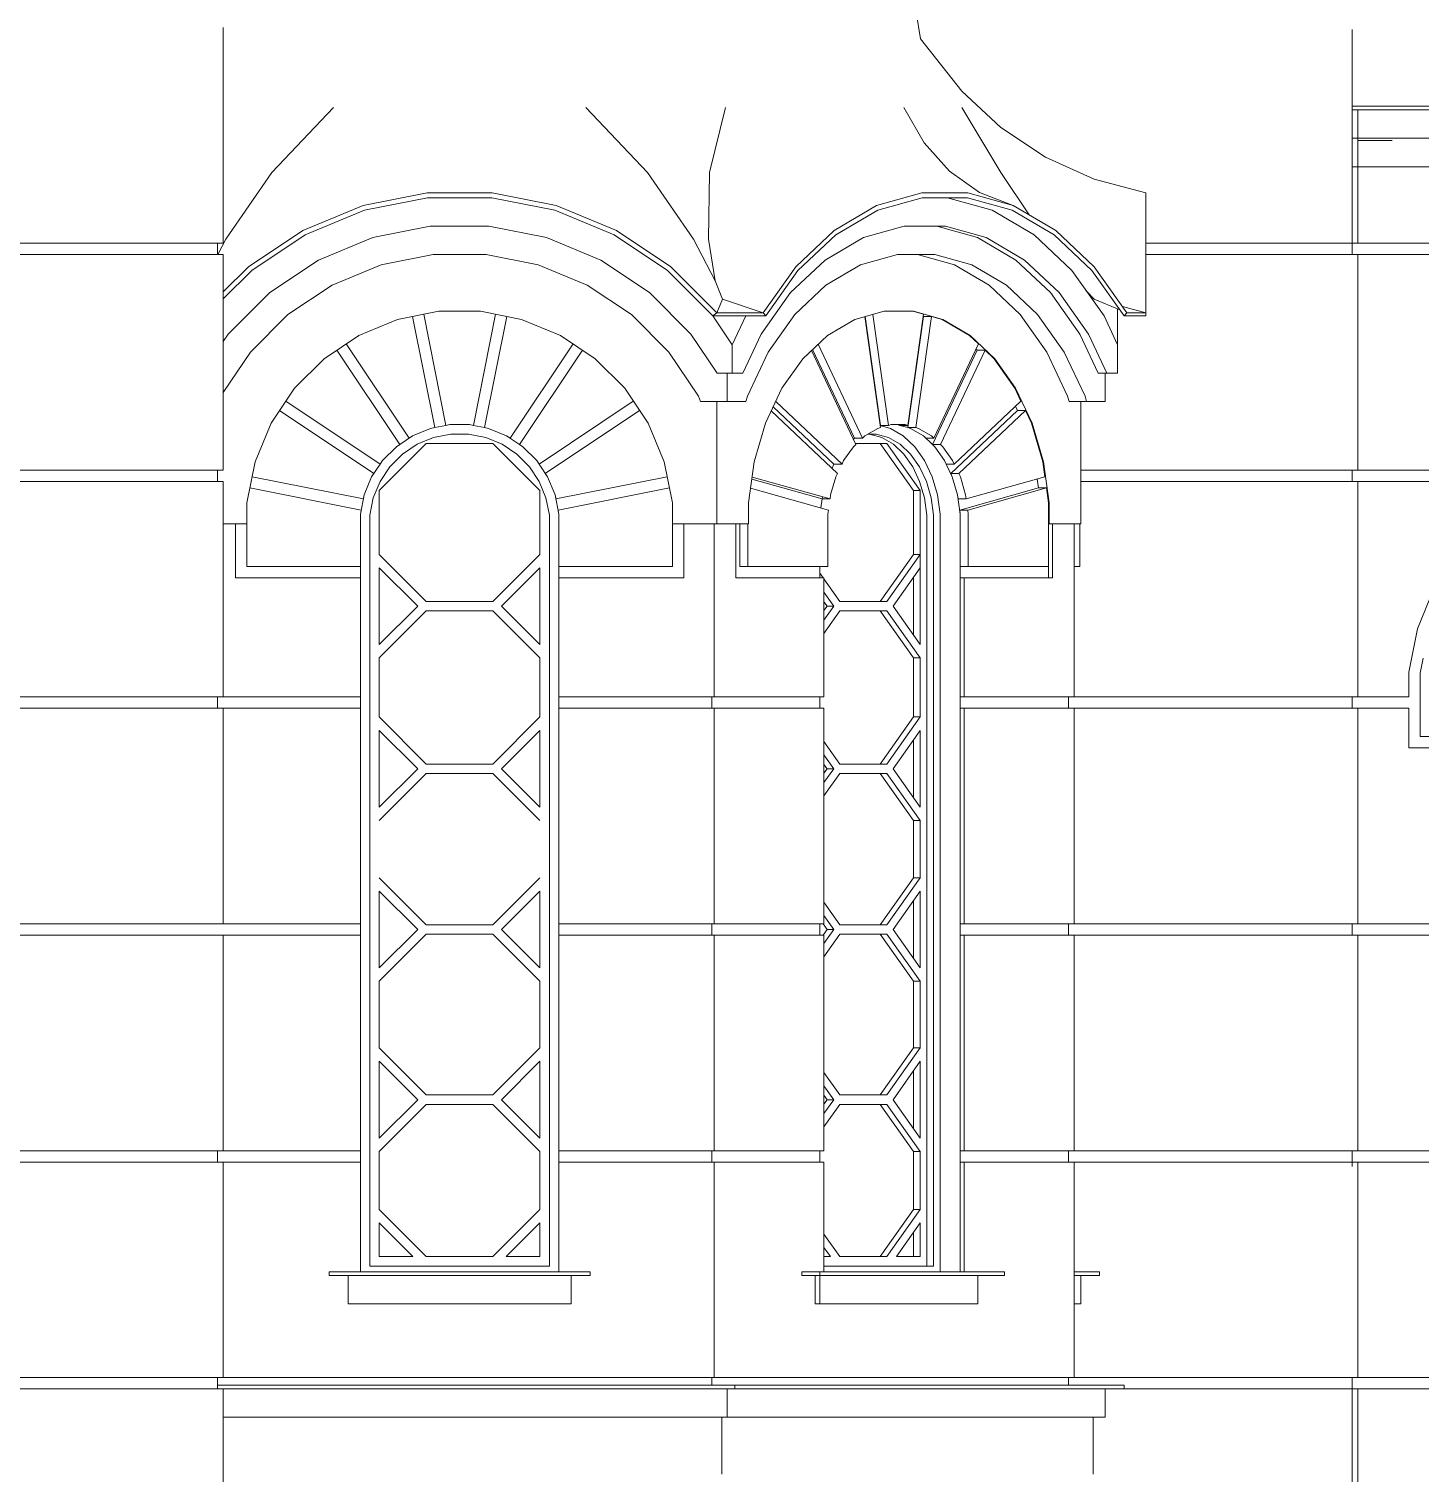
# Model space of a CAD drawing. Header units: millimetres. Extents: x -4890 to 184123, y 36 to 148549.
# Drawn here: x 94432 to 101790, y 115674 to 123312 of the extents above; entities that cross this region are included whole.
import ezdxf

# ---------------------------------------------------------------- set-up
doc = ezdxf.new("R2010")
doc.units = ezdxf.units.MM
doc.layers.add('Wall_Satelit', color=253, linetype='Continuous', lineweight=5)

msp = doc.modelspace()

# ---------------------------------------------------------------- linework, layer by layer
at = {"layer": 'Wall_Satelit'}
for p, q in [((99146.7, 123260.1), (99123.9, 123401.1)), ((95459.7, 122179), (95459.7, 123319)), ((101429.7, 122182.2), (101429.7, 123307.9)), ((99365.4, 122983.4), (99146.7, 123260.1)), ((99365.4, 122983.4), (99146.7, 123260.1)), ((99572.1, 122790.1), (99365.4, 122983.4)), ((104384.7, 122903.2), (101429.7, 122903.2)), ((95716.8, 122551.6), (96041.9, 122895.4)), ((97702.6, 122551.6), (97377.5, 122895.4)), ((98031.6, 122551.6), (98115.3, 122895.4)), ((99166.1, 122709.6), (99059.7, 122895.4)), ((99572.1, 122551.6), (99365.4, 122895.4)), ((104384.7, 122883.2), (101429.7, 122883.2)), ((101459.7, 122733.2), (101459.7, 122883.2)), ((99807.8, 122633.4), (99572.1, 122790.1)), ((95853.8, 122696.5), (95852.3, 122696.5)), ((99300.4, 122558.9), (99166.1, 122709.6)), ((104284.7, 122733.2), (101429.7, 122733.2)), ((101459.7, 122583.2), (101459.7, 122733.2)), ((101642.4, 122721.7), (101459.7, 122721.7)), ((100066, 122517.4), (99807.8, 122633.4)), ((95473.4, 122200.4), (95716.8, 122551.6)), ((97946, 122200.4), (97702.6, 122551.6)), ((98026.2, 122200.4), (98031.6, 122551.6)), ((99459, 122447.3), (99300.4, 122558.9)), ((99721.6, 122328.8), (99572.1, 122551.6)), ((100339.7, 122445.3), (100066, 122517.4)), ((104219.7, 122583.2), (101429.7, 122583.2)), ((101459.7, 122179), (101459.7, 122583.2)), ((96537.2, 122445.3), (96198.8, 122378)), ((96709.7, 122445.3), (96537.2, 122445.3)), ((96882.2, 122445.3), (96709.7, 122445.3)), ((97220.5, 122378), (96882.2, 122445.3)), ((99154.5, 122445.3), (98915.2, 122378)), ((99276.5, 122445.3), (99154.5, 122445.3)), ((99398.4, 122445.3), (99276.5, 122445.3)), ((99637.7, 122378), (99398.4, 122445.3)), ((99637.7, 122378), (99459, 122447.3)), ((100339.7, 122378), (100339.7, 122445.3)), ((96198.8, 122378), (95880.1, 122246)), ((96539.8, 122419), (96206.5, 122352.6)), ((96709.7, 122419), (96539.8, 122419)), ((96879.6, 122419), (96709.7, 122419)), ((97212.8, 122352.6), (96879.6, 122419)), ((97539.3, 122246), (97220.5, 122378)), ((98915.2, 122378), (98689.9, 122246)), ((99156.3, 122419), (98920.7, 122352.6)), ((99276.5, 122419), (99156.3, 122419)), ((99396.6, 122419), (99276.5, 122419)), ((99526.2, 122352.6), (99290.5, 122419)), ((99632.3, 122352.6), (99396.6, 122419)), ((99863.1, 122246), (99637.7, 122378)), ((100339.7, 122246), (100339.7, 122378)), ((96206.5, 122352.6), (95892.6, 122222.6)), ((97526.8, 122222.6), (97212.8, 122352.6)), ((98920.7, 122352.6), (98698.7, 122222.6)), ((99748.2, 122222.6), (99526.2, 122352.6)), ((99854.2, 122222.6), (99632.3, 122352.6)), ((95880.1, 122246), (95593.3, 122054.3)), ((95892.6, 122222.6), (95610.1, 122033.8)), ((96250.3, 122208.4), (95963.6, 122089.7)), ((96554.5, 122269), (96250.3, 122208.4)), ((96864.8, 122269), (96554.5, 122269)), ((97169.1, 122208.4), (96864.8, 122269)), ((97455.7, 122089.7), (97169.1, 122208.4)), ((97809.3, 122033.8), (97526.8, 122222.6)), ((97826.1, 122054.3), (97539.3, 122246)), ((98689.9, 122246), (98487, 122054.3)), ((98698.7, 122222.6), (98498.9, 122033.8)), ((98845.6, 122208.4), (98642.9, 122089.7)), ((99060.7, 122269), (98845.6, 122208.4)), ((99280.1, 122269), (99060.7, 122269)), ((99449.3, 122208.4), (99234.1, 122269)), ((99495.3, 122208.4), (99280.1, 122269)), ((99652, 122089.7), (99449.3, 122208.4)), ((99697.9, 122089.7), (99495.3, 122208.4)), ((99948, 122033.8), (99748.2, 122222.6)), ((100054, 122033.8), (99854.2, 122222.6)), ((100065.9, 122054.3), (99863.1, 122246)), ((100339.7, 122054.3), (100339.7, 122246)), ((95459.7, 122179), (93959.7, 122179)), ((95429.7, 122119), (95429.7, 122179)), ((95430.7, 122119), (95473.4, 122200.4)), ((98061.7, 121979.4), (97946, 122200.4)), ((98061.7, 121979.4), (98026.2, 122200.4)), ((101459.7, 122179), (100339.7, 122179)), ((101429.7, 122119), (101429.7, 122179)), ((104759.7, 122179), (101459.7, 122179)), ((95459.7, 122119), (93959.7, 122119)), ((95459.7, 120979), (95459.7, 122119)), ((95963.6, 122089.7), (95705.7, 121917.3)), ((96294, 122064.2), (96034.7, 121956.8)), ((96569.3, 122119), (96294, 122064.2)), ((96850, 122119), (96569.3, 122119)), ((97125.3, 122064.2), (96850, 122119)), ((97384.7, 121956.8), (97125.3, 122064.2)), ((97713.7, 121917.3), (97455.7, 122089.7)), ((98642.9, 122089.7), (98460.5, 121917.3)), ((98830.5, 122064.2), (98647.2, 121956.8)), ((99025.2, 122119), (98830.5, 122064.2)), ((99223.7, 122119), (99025.2, 122119)), ((99326.4, 122064.2), (99131.8, 122119)), ((99418.4, 122064.2), (99223.7, 122119)), ((99509.8, 121956.8), (99326.4, 122064.2)), ((99601.7, 121956.8), (99418.4, 122064.2)), ((99834.4, 121917.3), (99652, 122089.7)), ((99880.3, 121917.3), (99697.9, 122089.7)), ((101459.7, 122119), (100339.7, 122119)), ((104759.7, 122119), (101459.7, 122119)), ((101459.7, 120979), (101459.7, 122119)), ((95593.3, 122054.3), (95459.7, 121920.7)), ((95610.1, 122033.8), (95459.7, 121883.5)), ((98049.6, 121793.6), (97809.3, 122033.8)), ((98070, 121810.4), (97826.1, 122054.3)), ((98099.9, 121882.5), (98061.7, 121979.4)), ((98314.5, 121810.4), (98487, 122054.3)), ((98329, 121793.6), (98498.9, 122033.8)), ((100117.9, 121793.6), (99948, 122033.8)), ((100223.9, 121793.6), (100054, 122033.8)), ((100238.4, 121810.4), (100065.9, 122054.3)), ((100339.7, 121810.4), (100339.7, 122054.3)), ((95705.7, 121917.3), (95486.3, 121698)), ((96034.7, 121956.8), (95801.3, 121800.8)), ((97618.1, 121800.8), (97384.7, 121956.8)), ((97933.1, 121698), (97713.7, 121917.3)), ((98305.3, 121698), (98460.5, 121917.3)), ((98647.2, 121956.8), (98482.1, 121800.8)), ((99674.8, 121800.8), (99509.8, 121956.8)), ((99766.8, 121800.8), (99601.7, 121956.8)), ((99989.5, 121698), (99834.4, 121917.3)), ((100035.5, 121698), (99880.3, 121917.3)), ((100066, 121882.5), (100023.4, 121927.2)), ((98070, 121810.4), (98099.9, 121882.5)), ((98314.5, 121810.4), (98099.9, 121882.5)), ((100201, 121826), (100066, 121882.5)), ((100189.7, 121793.6), (100189.7, 121830.7)), ((100339.7, 121810.4), (100215.2, 121843.1)), ((95801.3, 121800.8), (95602.8, 121602.3)), ((96381.5, 121775.7), (96176.8, 121690.9)), ((96598.9, 121819), (96381.5, 121775.7)), ((96577.8, 121203), (96460.8, 121791.5)), ((96636.7, 121214.7), (96519.6, 121803.2)), ((96820.5, 121819), (96598.9, 121819)), ((96782.7, 121214.7), (96899.7, 121803.2)), ((97037.8, 121775.7), (96820.5, 121819)), ((96841.5, 121203), (96958.6, 121791.5)), ((97242.6, 121690.9), (97037.8, 121775.7)), ((97816.5, 121602.3), (97618.1, 121800.8)), ((98070, 121810.4), (98049.6, 121793.6)), ((98151.1, 121641.6), (98049.6, 121793.6)), ((98329, 121793.6), (98049.6, 121793.6)), ((98314.5, 121810.4), (98070, 121810.4)), ((98151.1, 121641.6), (98223, 121793.6)), ((98329, 121793.6), (98314.5, 121810.4)), ((98341.8, 121602.3), (98482.1, 121800.8)), ((98800.5, 121775.7), (98655.7, 121690.9)), ((98954.2, 121819), (98800.5, 121775.7)), ((98935.8, 121203), (98853.1, 121790.5)), ((98934.9, 121214.7), (98853.9, 121790.7)), ((98977.4, 121214.7), (98894.7, 121802.2)), ((99110.9, 121819), (98954.2, 121819)), ((99079.8, 121203), (99162.6, 121791.5)), ((99080.6, 121214.7), (99163.4, 121803.2)), ((99163.4, 121803.2), (99107.3, 121819)), ((99264.6, 121775.7), (99110.9, 121819)), ((99122.2, 121203), (99205, 121791.5)), ((99205, 121791.5), (99162.6, 121791.5)), ((99261, 121775.7), (99205, 121791.5)), ((99405.8, 121690.9), (99261, 121775.7)), ((99409.3, 121690.9), (99264.6, 121775.7)), ((99815.2, 121602.3), (99674.8, 121800.8)), ((99907.1, 121602.3), (99766.8, 121800.8)), ((100189.7, 121641.6), (100117.9, 121793.6)), ((100189.7, 121641.6), (100189.7, 121793.6)), ((100223.9, 121793.6), (100238.4, 121810.4)), ((100339.7, 121793.6), (100223.9, 121793.6)), ((100339.7, 121810.4), (100238.4, 121810.4)), ((100339.7, 121793.6), (100339.7, 121810.4)), ((95459.7, 121658.1), (95486.3, 121698)), ((96176.8, 121690.9), (95992.5, 121567.8)), ((97426.8, 121567.8), (97242.6, 121690.9)), ((98071, 121491.6), (97933.1, 121698)), ((98207.8, 121491.6), (98305.3, 121698)), ((98655.7, 121690.9), (98525.4, 121567.8)), ((99453.3, 121646), (99405.8, 121690.9)), ((99539.6, 121567.8), (99409.3, 121690.9)), ((100087, 121491.6), (99989.5, 121698)), ((100133, 121491.6), (100035.5, 121698)), ((95459.7, 121388.1), (95602.8, 121602.3)), ((96393.1, 121113.8), (96059.7, 121612.7)), ((96442.9, 121147.1), (96109.6, 121646)), ((96976.4, 121147.1), (97309.7, 121646)), ((97026.3, 121113.8), (97359.6, 121612.7)), ((97972.5, 121368.9), (97816.5, 121602.3)), ((98151.1, 121491.6), (98151.1, 121641.6)), ((98231.5, 121368.9), (98341.8, 121602.3)), ((98805.1, 121113.8), (98570.5, 121610.4)), ((98798, 121147.1), (98576.4, 121616)), ((98840.4, 121147.1), (98605.8, 121643.7)), ((99210.4, 121113.8), (99446.1, 121612.7)), ((99217.6, 121147.1), (99453.3, 121646)), ((99252.9, 121113.8), (99488.6, 121612.7)), ((99446.2, 121612.7), (99440.2, 121618.3)), ((99488.6, 121612.7), (99446.1, 121612.7)), ((99536.1, 121567.8), (99488.6, 121612.7)), ((99925.5, 121368.9), (99815.2, 121602.3)), ((100017.4, 121368.9), (99907.1, 121602.3)), ((100189.7, 121491.6), (100189.7, 121641.6)), ((95992.5, 121567.8), (95835.8, 121411.1)), ((97583.5, 121411.1), (97426.8, 121567.8)), ((98414.6, 121411.1), (98525.4, 121567.8)), ((99646.9, 121411.1), (99536.1, 121567.8)), ((99650.4, 121411.1), (99539.6, 121567.8)), ((98151.1, 121491.6), (98071, 121491.6)), ((98124.2, 121341.6), (98124.2, 121491.6)), ((98207.8, 121491.6), (98151.1, 121491.6)), ((100133, 121491.6), (100087, 121491.6)), ((100124.7, 121341.6), (100124.7, 121491.6)), ((100189.7, 121491.6), (100133, 121491.6)), ((95712.7, 121226.8), (95835.8, 121411.1)), ((97706.6, 121226.8), (97583.5, 121411.1)), ((97983.8, 121341.6), (97972.5, 121368.9)), ((98223.5, 121341.6), (98231.5, 121368.9)), ((98327.6, 121226.8), (98414.6, 121411.1)), ((99678.6, 121343.9), (99646.9, 121411.1)), ((99737.5, 121226.8), (99650.4, 121411.1)), ((99933.5, 121341.6), (99925.5, 121368.9)), ((100025.4, 121341.6), (100017.4, 121368.9)), ((96256.5, 120960.7), (95757.6, 121294)), ((96289.8, 121010.6), (95790.9, 121343.9)), ((97628.4, 121343.9), (97129.5, 121010.6)), ((97661.7, 121294), (97162.9, 120960.7)), ((98124.2, 121341.6), (97983.8, 121341.6)), ((98070.4, 120694), (98070.4, 121341.6)), ((98223.5, 121341.6), (98124.2, 121341.6)), ((98708.5, 120960.7), (98358.2, 121291.7)), ((98689.7, 121010.6), (98368.7, 121313.9)), ((98732.1, 121010.6), (98381.8, 121341.6)), ((99659.8, 121294), (99307, 120960.7)), ((99678.6, 121343.9), (99325.9, 121010.6)), ((99702.2, 121294), (99349.4, 120960.7)), ((99659.8, 121294), (99649.3, 121316.2)), ((99702.2, 121294), (99659.8, 121294)), ((99733.9, 121226.8), (99702.2, 121294)), ((100025.4, 121341.6), (99933.5, 121341.6)), ((99994.7, 120694), (99994.7, 121341.6)), ((100124.7, 121341.6), (100025.4, 121341.6)), ((95627.9, 121022.1), (95712.7, 121226.8)), ((96658, 121219), (96636.7, 121214.7)), ((96761.4, 121219), (96658, 121219)), ((96782.7, 121214.7), (96761.4, 121219)), ((97791.4, 121022.1), (97706.6, 121226.8)), ((98267.6, 121022.1), (98327.6, 121226.8)), ((98992.4, 121219), (98977.4, 121214.7)), ((99065.5, 121219), (98992.4, 121219)), ((99038.2, 121214.7), (99023.1, 121219)), ((99080.6, 121214.7), (99065.5, 121219)), ((99793.9, 121022.1), (99733.9, 121226.8)), ((99797.4, 121022.1), (99737.5, 121226.8)), ((96461, 121159.2), (96393.1, 121113.8)), ((96461, 121159.2), (96442.9, 121147.1)), ((96556.5, 121198.8), (96461, 121159.2)), ((96571.1, 121150.7), (96484.7, 121114.9)), ((96577.8, 121203), (96556.5, 121198.8)), ((96662.9, 121169), (96571.1, 121150.7)), ((96636.7, 121214.7), (96577.8, 121203)), ((96756.5, 121169), (96662.9, 121169)), ((96848.2, 121150.7), (96756.5, 121169)), ((96841.5, 121203), (96782.7, 121214.7)), ((96862.8, 121198.8), (96841.5, 121203)), ((96934.7, 121114.9), (96848.2, 121150.7)), ((96958.4, 121159.2), (96862.8, 121198.8)), ((96976.4, 121147.1), (96958.4, 121159.2)), ((97026.3, 121113.8), (96958.4, 121159.2)), ((98798, 121147.1), (98792, 121141.5)), ((98840.4, 121147.1), (98798, 121147.1)), ((98853.1, 121159.2), (98840.4, 121147.1)), ((98920.7, 121198.8), (98853.1, 121159.2)), ((98913.6, 121169), (98869.8, 121169)), ((98943.1, 121150.7), (98878.2, 121169)), ((98978.5, 121150.7), (98913.6, 121169)), ((98935.8, 121203), (98920.7, 121198.8)), ((98988.8, 121198.8), (98934.2, 121214.1)), ((98977.4, 121214.7), (98934.9, 121214.7)), ((99004.2, 121114.9), (98943.1, 121150.7)), ((99039.6, 121114.9), (98978.5, 121150.7)), ((99056.3, 121159.2), (98988.8, 121198.8)), ((99080.6, 121214.7), (99038.2, 121214.7)), ((99079.8, 121203), (99038.2, 121214.7)), ((99117.1, 121101.7), (99056.3, 121159.2)), ((99122.2, 121203), (99079.8, 121203)), ((99094.8, 121198.8), (99079.8, 121203)), ((99094.8, 121198.8), (99079.9, 121203)), ((99162.4, 121159.2), (99094.8, 121198.8)), ((99137.3, 121198.8), (99122.2, 121203)), ((99204.8, 121159.2), (99137.3, 121198.8)), ((99175.2, 121147.1), (99162.4, 121159.2)), ((99210.4, 121113.8), (99162.4, 121159.2)), ((99217.6, 121147.1), (99175.2, 121147.1)), ((99217.6, 121147.1), (99204.8, 121159.2)), ((96284.7, 120870), (96533.6, 121119)), ((96301.9, 121028.6), (96375, 121101.7)), ((96406.9, 121062.9), (96340.7, 120996.7)), ((96393.1, 121113.8), (96375, 121101.7)), ((96484.7, 121114.9), (96406.9, 121062.9)), ((96885.7, 121119), (96533.6, 121119)), ((97134.7, 120870), (96885.7, 121119)), ((97012.5, 121062.9), (96934.7, 121114.9)), ((97078.6, 120996.7), (97012.5, 121062.9)), ((97044.3, 121101.7), (97026.3, 121113.8)), ((97117.5, 121028.6), (97044.3, 121101.7)), ((98740.6, 121028.6), (98792.3, 121101.7)), ((98805.1, 121113.8), (98792.3, 121101.7)), ((98969.6, 121119), (98802.7, 121119)), ((99110.3, 120870), (98934.3, 121119)), ((99145.7, 120870), (98969.6, 121119)), ((99059.2, 121062.9), (99004.2, 121114.9)), ((99094.6, 121062.9), (99039.6, 121114.9)), ((99106, 120996.7), (99059.2, 121062.9)), ((99141.4, 120996.7), (99094.6, 121062.9)), ((99168.8, 121028.6), (99117.1, 121101.7)), ((99252.9, 121113.8), (99210.4, 121113.8)), ((99223.2, 121101.7), (99210.4, 121113.8)), ((99223.2, 121101.7), (99210.4, 121113.8)), ((99274.9, 121028.6), (99223.2, 121101.7)), ((99265.6, 121101.7), (99252.9, 121113.8)), ((99317.3, 121028.6), (99265.6, 121101.7)), ((95584.7, 120804.7), (95627.9, 121022.1)), ((96244.4, 120942.6), (96289.8, 121010.6)), ((96288.7, 120918.9), (96340.7, 120996.7)), ((96289.8, 121010.6), (96301.9, 121028.6)), ((97130.6, 120918.9), (97078.6, 120996.7)), ((97129.5, 121010.6), (97117.5, 121028.6)), ((97174.9, 120942.6), (97129.5, 121010.6)), ((97834.7, 120804.7), (97791.4, 121022.1)), ((98237, 120804.7), (98267.6, 121022.1)), ((98679.2, 120988.4), (98689.7, 121010.6)), ((98732.1, 121010.6), (98689.7, 121010.6)), ((98732.1, 121010.6), (98740.6, 121028.6)), ((99142.8, 120918.9), (99106, 120996.7)), ((99178.1, 120918.9), (99141.4, 120996.7)), ((99209.5, 120942.6), (99168.8, 121028.6)), ((99283.4, 121010.6), (99274.9, 121028.6)), ((99283.4, 121010.6), (99274.9, 121028.6)), ((99325.9, 121010.6), (99283.4, 121010.6)), ((99315.5, 120942.6), (99283.4, 121010.6)), ((99325.9, 121010.6), (99317.3, 121028.6)), ((99805.1, 120942.8), (99793.9, 121022.1)), ((99828, 120804.7), (99797.4, 121022.1)), ((95459.7, 120979), (93959.7, 120979)), ((95459.7, 120919), (93989.7, 120919)), ((95459.7, 120919), (93989.7, 120919)), ((95429.7, 120919), (95429.7, 120979)), ((95459.7, 119779), (95459.7, 120919)), ((96200.6, 120825.8), (95612.1, 120942.8)), ((96204.8, 120847.1), (96244.4, 120942.6)), ((96244.4, 120942.6), (96256.5, 120960.7)), ((96252.9, 120832.5), (96288.7, 120918.9)), ((97166.4, 120832.5), (97130.6, 120918.9)), ((97174.9, 120942.6), (97162.9, 120960.7)), ((97214.5, 120847.1), (97174.9, 120942.6)), ((97807.2, 120942.8), (97218.7, 120825.8)), ((98626.6, 120825.8), (98254.7, 120930.4)), ((98669, 120825.8), (98256.3, 120941.9)), ((98672, 120847.1), (98700, 120942.6)), ((98700, 120942.6), (98708.5, 120960.7)), ((99168.1, 120832.5), (99142.8, 120918.9)), ((99203.5, 120832.5), (99178.1, 120918.9)), ((99237.5, 120847.1), (99209.5, 120942.6)), ((99349.4, 120960.7), (99307, 120960.7)), ((99315.5, 120942.6), (99307, 120960.7)), ((99343.5, 120847.1), (99315.5, 120942.6)), ((99358, 120942.6), (99349.4, 120960.7)), ((99386, 120847.1), (99358, 120942.6)), ((99805.1, 120942.8), (99388.9, 120825.8)), ((99770.9, 120884), (99764.2, 120931.4)), ((101459.7, 120979), (99994.7, 120979)), ((101459.7, 120919), (99994.7, 120919)), ((101429.7, 120919), (101429.7, 120979)), ((104759.7, 120979), (101459.7, 120979)), ((101459.7, 119779), (101459.7, 120919)), ((102534.1, 120919), (101459.7, 120919)), ((96188.9, 120767), (95600.4, 120884)), ((96184.7, 120745.6), (96204.8, 120847.1)), ((96200.6, 120825.8), (96204.8, 120847.1)), ((96284.7, 120532.9), (96284.7, 120870)), ((97134.7, 120532.9), (97134.7, 120870)), ((97234.7, 120745.6), (97214.5, 120847.1)), ((97218.7, 120825.8), (97214.5, 120847.1)), ((97818.9, 120884), (97230.4, 120767)), ((98660.7, 120767), (98248, 120883)), ((98626.6, 120825.8), (98628.1, 120836.3)), ((98669, 120825.8), (98672, 120847.1)), ((99110.3, 120532.9), (99110.3, 120870)), ((99145.7, 120870), (99110.3, 120870)), ((99145.7, 120532.9), (99145.7, 120870)), ((99251.7, 120745.6), (99237.5, 120847.1)), ((99357.8, 120745.6), (99343.5, 120847.1)), ((99346.5, 120825.8), (99343.5, 120847.1)), ((99770.9, 120884), (99354.8, 120767)), ((99388.9, 120825.8), (99386, 120847.1)), ((99813.3, 120884), (99397.2, 120767)), ((99813.3, 120884), (99770.9, 120884)), ((99824.5, 120804.7), (99813.3, 120884)), ((95584.7, 120694), (95584.7, 120804.7)), ((96184.7, 120745.6), (96188.9, 120767)), ((96234.7, 120740.7), (96252.9, 120832.5)), ((97184.7, 120740.7), (97166.4, 120832.5)), ((97234.7, 120745.6), (97230.4, 120767)), ((97834.7, 120694), (97834.7, 120804.7)), ((98237, 120694), (98237, 120804.7)), ((98619.9, 120778.4), (98626.6, 120825.8)), ((98669, 120825.8), (98626.6, 120825.8)), ((98657.8, 120745.6), (98660.7, 120767)), ((99181, 120740.7), (99168.1, 120832.5)), ((99216.4, 120740.7), (99203.5, 120832.5)), ((99388.9, 120825.8), (99346.5, 120825.8)), ((99357.8, 120745.6), (99354.8, 120767)), ((99397.2, 120767), (99354.8, 120767)), ((99400.2, 120745.6), (99397.2, 120767)), ((99824.5, 120469), (99824.5, 120804.7)), ((99828, 120694), (99828, 120804.7)), ((95584.7, 120694), (95459.7, 120694)), ((95524.7, 120409), (95524.7, 120694)), ((95584.7, 120469), (95584.7, 120694)), ((95584.7, 120469), (95584.7, 120694)), ((96184.7, 120469), (96184.7, 120745.6)), ((96234.7, 116769), (96234.7, 120740.7)), ((97184.7, 116769), (97184.7, 120740.7)), ((97234.7, 120469), (97234.7, 120745.6)), ((98070.4, 120694), (97834.7, 120694)), ((97834.7, 120469), (97834.7, 120694)), ((97834.7, 120469), (97834.7, 120694)), ((97894.7, 120409), (97894.7, 120694)), ((98055.9, 119779), (98055.9, 120694)), ((98237, 120694), (98070.4, 120694)), ((98169.8, 120409), (98169.8, 120694)), ((98191.1, 120469), (98191.1, 120694)), ((98233.5, 120469), (98233.5, 120694)), ((98657.8, 120469), (98657.8, 120745.6)), ((99181, 116769), (99181, 120740.7)), ((99216.4, 116769), (99216.4, 120740.7)), ((99251.7, 116739), (99251.7, 120745.6)), ((99357.8, 116739), (99357.8, 120745.6)), ((99400.2, 120469), (99400.2, 120745.6)), ((99828, 120694), (99824.5, 120694)), ((99994.7, 120694), (99828, 120694)), ((99845.7, 120409), (99845.7, 120694)), ((99959.7, 119779), (99959.7, 120694)), ((99989.7, 120469), (99989.7, 120694)), ((96533.6, 120284), (96284.7, 120532.9)), ((97134.7, 120532.9), (96885.7, 120284)), ((98934.3, 120284), (99110.3, 120532.9)), ((98969.6, 120284), (99145.7, 120532.9)), ((99145.7, 120532.9), (99110.3, 120532.9)), ((99145.7, 120462.2), (99145.7, 120532.9)), ((96184.7, 120469), (95584.7, 120469)), ((96184.7, 120409), (96184.7, 120469)), ((96284.7, 120055.7), (96284.7, 120462.2)), ((96487.9, 120259), (96284.7, 120462.2)), ((96931.4, 120259), (97134.7, 120462.2)), ((97134.7, 120055.7), (97134.7, 120462.2)), ((97834.7, 120469), (97234.7, 120469)), ((97234.7, 120409), (97234.7, 120469)), ((98233.5, 120469), (98191.1, 120469)), ((98657.8, 120469), (98233.5, 120469)), ((98615.3, 120409), (98615.3, 120469)), ((99001.9, 120259), (99145.7, 120462.2)), ((99145.7, 120055.7), (99145.7, 120462.2)), ((99400.2, 120469), (99357.8, 120469)), ((99824.5, 120469), (99400.2, 120469)), ((99824.5, 120409), (99824.5, 120469)), ((99989.7, 120469), (99959.7, 120469)), ((96184.7, 120409), (95524.7, 120409)), ((96184.7, 119779), (96184.7, 120409)), ((97894.7, 120409), (97234.7, 120409)), ((97234.7, 119779), (97234.7, 120409)), ((98636.5, 120409), (98169.8, 120409)), ((98632.3, 120409), (98615.3, 120432.9)), ((98636.5, 119779), (98636.5, 120409)), ((98720.7, 120284), (98636.5, 120402.9)), ((99110.3, 120105.7), (99110.3, 120412.2)), ((99379, 120409), (99357.8, 120409)), ((99845.7, 120409), (99379, 120409)), ((99379, 119779), (99379, 120409)), ((98688.3, 120259), (98636.5, 120332.2)), ((101775.2, 120139.6), (101864.5, 120355.3)), ((96284.7, 120055.7), (96487.9, 120259)), ((96284.7, 119985), (96533.6, 120234)), ((96885.7, 120284), (96533.6, 120284)), ((96885.7, 120234), (96533.6, 120234)), ((97134.7, 119985), (96885.7, 120234)), ((97134.7, 120055.7), (96931.4, 120259)), ((98653, 120259), (98636.5, 120282.2)), ((98636.5, 120235.7), (98653, 120259)), ((98636.5, 120185.7), (98688.3, 120259)), ((98636.5, 120115), (98720.7, 120234)), ((98688.3, 120259), (98653, 120259)), ((98969.6, 120284), (98720.7, 120284)), ((98969.6, 120234), (98720.7, 120234)), ((99110.3, 119985), (98934.3, 120234)), ((99145.7, 119985), (98969.6, 120234)), ((99145.7, 120055.7), (99001.9, 120259)), ((101729.7, 119910.7), (101775.2, 120139.6)), ((96284.7, 119672.9), (96284.7, 119985)), ((97134.7, 119672.9), (97134.7, 119985)), ((99110.3, 119672.9), (99110.3, 119985)), ((99145.7, 119985), (99110.3, 119985)), ((99145.7, 119672.9), (99145.7, 119985)), ((101789.7, 119904.8), (101805.4, 119984.1)), ((101729.7, 119779), (101729.7, 119910.7)), ((101789.7, 119569), (101789.7, 119904.8)), ((95459.7, 119779), (93989.7, 119779)), ((95429.7, 119719), (95429.7, 119779)), ((96184.7, 119779), (95459.7, 119779)), ((96184.7, 119719), (96184.7, 119779)), ((98055.9, 119779), (97234.7, 119779)), ((97234.7, 119719), (97234.7, 119779)), ((98043.4, 119719), (98043.4, 119779)), ((98636.5, 119779), (98055.9, 119779)), ((98615.3, 119719), (98615.3, 119779)), ((99379, 119779), (99357.8, 119779)), ((99959.7, 119779), (99379, 119779)), ((99929.7, 119719), (99929.7, 119779)), ((101459.7, 119779), (99959.7, 119779)), ((101429.7, 119719), (101429.7, 119779)), ((101729.7, 119779), (101459.7, 119779)), ((95459.7, 119719), (93989.7, 119719)), ((96184.7, 119719), (95459.7, 119719)), ((95459.7, 118579), (95459.7, 119719)), ((96184.7, 118579), (96184.7, 119719)), ((98055.9, 119719), (97234.7, 119719)), ((97234.7, 118579), (97234.7, 119719)), ((98055.9, 118579), (98055.9, 119719)), ((98636.5, 119719), (98055.9, 119719)), ((98636.5, 118579), (98636.5, 119719)), ((99379, 119719), (99357.8, 119719)), ((99959.7, 119719), (99379, 119719)), ((99379, 118579), (99379, 119719)), ((99959.7, 118579), (99959.7, 119719)), ((101459.7, 119719), (99959.7, 119719)), ((101729.7, 119719), (101459.7, 119719)), ((101459.7, 118579), (101459.7, 119719)), ((101729.7, 119509), (101729.7, 119719)), ((96533.6, 119424), (96284.7, 119672.9)), ((97134.7, 119672.9), (96885.7, 119424)), ((98934.3, 119424), (99110.3, 119672.9)), ((98969.6, 119424), (99145.7, 119672.9)), ((99145.7, 119672.9), (99110.3, 119672.9)), ((96284.7, 119195.7), (96284.7, 119602.2)), ((96487.9, 119399), (96284.7, 119602.2)), ((96931.4, 119399), (97134.7, 119602.2)), ((97134.7, 119195.7), (97134.7, 119602.2)), ((98720.7, 119424), (98636.5, 119542.9)), ((99001.9, 119399), (99145.7, 119602.2)), ((99110.3, 119245.7), (99110.3, 119552.2)), ((99145.7, 119195.7), (99145.7, 119602.2)), ((102389.7, 119569), (101789.7, 119569)), ((98688.3, 119399), (98636.5, 119472.2)), ((102389.7, 119509), (101729.7, 119509)), ((96284.7, 119195.7), (96487.9, 119399)), ((96885.7, 119424), (96533.6, 119424)), ((97134.7, 119195.7), (96931.4, 119399)), ((98653, 119399), (98636.5, 119422.2)), ((98636.5, 119325.7), (98688.3, 119399)), ((98636.5, 119375.7), (98653, 119399)), ((98688.3, 119399), (98653, 119399)), ((98969.6, 119424), (98720.7, 119424)), ((99145.7, 119195.7), (99001.9, 119399)), ((96284.7, 119125), (96533.6, 119374)), ((96885.7, 119374), (96533.6, 119374)), ((97134.7, 119125), (96885.7, 119374)), ((98636.5, 119255), (98720.7, 119374)), ((98969.6, 119374), (98720.7, 119374)), ((99110.3, 119125), (98934.3, 119374)), ((99145.7, 119125), (98969.6, 119374)), ((99110.3, 118822.9), (99110.3, 119125)), ((99145.7, 119125), (99110.3, 119125)), ((99145.7, 118822.9), (99145.7, 119125)), ((96533.6, 118574), (96284.7, 118822.9)), ((97134.7, 118822.9), (96885.7, 118574)), ((98934.3, 118574), (99110.3, 118822.9)), ((98969.6, 118574), (99145.7, 118822.9)), ((99145.7, 118822.9), (99110.3, 118822.9)), ((96284.7, 118345.7), (96284.7, 118752.2)), ((96487.9, 118549), (96284.7, 118752.2)), ((96931.4, 118549), (97134.7, 118752.2)), ((97134.7, 118345.7), (97134.7, 118752.2)), ((99001.9, 118549), (99145.7, 118752.2)), ((99110.3, 118395.7), (99110.3, 118702.2)), ((99145.7, 118345.7), (99145.7, 118752.2)), ((98720.7, 118574), (98636.5, 118692.9)), ((98688.3, 118549), (98636.5, 118622.2)), ((95459.7, 118579), (93959.7, 118579)), ((96184.7, 118579), (95459.7, 118579)), ((96184.7, 118519), (96184.7, 118579)), ((96284.7, 118345.7), (96487.9, 118549)), ((96885.7, 118574), (96533.6, 118574)), ((97134.7, 118345.7), (96931.4, 118549)), ((98055.9, 118579), (97234.7, 118579)), ((97234.7, 118519), (97234.7, 118579)), ((98043.4, 118519), (98043.4, 118579)), ((98636.5, 118579), (98055.9, 118579)), ((98615.3, 118519), (98615.3, 118579)), ((98653, 118549), (98631.8, 118579)), ((98631.8, 118519), (98653, 118549)), ((98636.5, 118475.7), (98688.3, 118549)), ((98688.3, 118549), (98653, 118549)), ((98969.6, 118574), (98720.7, 118574)), ((99145.7, 118345.7), (99001.9, 118549)), ((99379, 118579), (99357.8, 118579)), ((99959.7, 118579), (99379, 118579)), ((99929.7, 118519), (99929.7, 118579)), ((101459.7, 118579), (99959.7, 118579)), ((101429.7, 118519), (101429.7, 118579)), ((102389.7, 118579), (101459.7, 118579)), ((95459.7, 118519), (93959.7, 118519)), ((96184.7, 118519), (95459.7, 118519)), ((95459.7, 117379), (95459.7, 118519)), ((96184.7, 117379), (96184.7, 118519)), ((96284.7, 118275), (96533.6, 118524)), ((96885.7, 118524), (96533.6, 118524)), ((97134.7, 118275), (96885.7, 118524)), ((98055.9, 118519), (97234.7, 118519)), ((97234.7, 117379), (97234.7, 118519)), ((98055.9, 117379), (98055.9, 118519)), ((98636.5, 118519), (98055.9, 118519)), ((98636.5, 118405), (98720.7, 118524)), ((98636.5, 117379), (98636.5, 118519)), ((98969.6, 118524), (98720.7, 118524)), ((99110.3, 118275), (98934.3, 118524)), ((99145.7, 118275), (98969.6, 118524)), ((99379, 118519), (99357.8, 118519)), ((99959.7, 118519), (99379, 118519)), ((99379, 117379), (99379, 118519)), ((99959.7, 117379), (99959.7, 118519)), ((101459.7, 118519), (99959.7, 118519)), ((102389.7, 118519), (101459.7, 118519)), ((101459.7, 117379), (101459.7, 118519)), ((96284.7, 117922.9), (96284.7, 118275)), ((97134.7, 117922.9), (97134.7, 118275)), ((99145.7, 118275), (99110.3, 118275)), ((99110.3, 117922.9), (99110.3, 118275)), ((99145.7, 117922.9), (99145.7, 118275)), ((96533.6, 117674), (96284.7, 117922.9)), ((97134.7, 117922.9), (96885.7, 117674)), ((98934.3, 117674), (99110.3, 117922.9)), ((98969.6, 117674), (99145.7, 117922.9)), ((99145.7, 117922.9), (99110.3, 117922.9)), ((96284.7, 117445.7), (96284.7, 117852.2)), ((96487.9, 117649), (96284.7, 117852.2)), ((96931.4, 117649), (97134.7, 117852.2)), ((97134.7, 117445.7), (97134.7, 117852.2)), ((98720.7, 117674), (98636.5, 117792.9)), ((99001.9, 117649), (99145.7, 117852.2)), ((99110.3, 117495.7), (99110.3, 117802.2)), ((99145.7, 117445.7), (99145.7, 117852.2)), ((98688.3, 117649), (98636.5, 117722.2)), ((96284.7, 117445.7), (96487.9, 117649)), ((96885.7, 117674), (96533.6, 117674)), ((97134.7, 117445.7), (96931.4, 117649)), ((98653, 117649), (98636.5, 117672.2)), ((98636.5, 117575.7), (98688.3, 117649)), ((98636.5, 117625.7), (98653, 117649)), ((98688.3, 117649), (98653, 117649)), ((98969.6, 117674), (98720.7, 117674)), ((99145.7, 117445.7), (99001.9, 117649)), ((96284.7, 117375), (96533.6, 117624)), ((96885.7, 117624), (96533.6, 117624)), ((97134.7, 117375), (96885.7, 117624)), ((98636.5, 117505), (98720.7, 117624)), ((98969.6, 117624), (98720.7, 117624)), ((99110.3, 117375), (98934.3, 117624)), ((99145.7, 117375), (98969.6, 117624)), ((95459.7, 117379), (93959.7, 117379)), ((95429.7, 117319), (95429.7, 117379)), ((96184.7, 117379), (95459.7, 117379)), ((96184.7, 117319), (96184.7, 117379)), ((96284.7, 117067.9), (96284.7, 117375)), ((97134.7, 117067.9), (97134.7, 117375)), ((98055.9, 117379), (97234.7, 117379)), ((97234.7, 117319), (97234.7, 117379)), ((98043.4, 117319), (98043.4, 117379)), ((98636.5, 117379), (98055.9, 117379)), ((98615.3, 117319), (98615.3, 117379)), ((99110.3, 117067.9), (99110.3, 117375)), ((99145.7, 117375), (99110.3, 117375)), ((99145.7, 117067.9), (99145.7, 117375)), ((99379, 117379), (99357.8, 117379)), ((99959.7, 117379), (99379, 117379)), ((99929.7, 117319), (99929.7, 117379)), ((101459.7, 117379), (99959.7, 117379)), ((101429.7, 117296.2), (101429.7, 117379)), ((102389.7, 117379), (101459.7, 117379)), ((95459.7, 117319), (93959.7, 117319)), ((96184.7, 117319), (95459.7, 117319)), ((95459.7, 116179), (95459.7, 117319)), ((96184.7, 116739), (96184.7, 117319)), ((98055.9, 117319), (97234.7, 117319)), ((97234.7, 116739), (97234.7, 117319)), ((98055.9, 116179), (98055.9, 117319)), ((98636.5, 117319), (98055.9, 117319)), ((98636.5, 116739), (98636.5, 117319)), ((99357.8, 116739), (99357.8, 117319)), ((99379, 117319), (99357.8, 117319)), ((99959.7, 117319), (99379, 117319)), ((99379, 116739), (99379, 117319)), ((99959.7, 116179), (99959.7, 117319)), ((101459.7, 117319), (99959.7, 117319)), ((101429.7, 117296.2), (101429.7, 117319)), ((102389.7, 117319), (101459.7, 117319)), ((101459.7, 116179), (101459.7, 117319)), ((96533.6, 116819), (96284.7, 117067.9)), ((97134.7, 117067.9), (96885.7, 116819)), ((98934.3, 116819), (99110.3, 117067.9)), ((98969.6, 116819), (99145.7, 117067.9)), ((99145.7, 117067.9), (99110.3, 117067.9)), ((96284.7, 116819), (96284.7, 116997.2)), ((96462.9, 116819), (96284.7, 116997.2)), ((96956.4, 116819), (97134.7, 116997.2)), ((97134.7, 116819), (97134.7, 116997.2)), ((99019.6, 116819), (99145.7, 116997.2)), ((99110.3, 116819), (99110.3, 116947.2)), ((99145.7, 116819), (99145.7, 116997.2)), ((98720.7, 116819), (98636.5, 116937.9)), ((98670.7, 116819), (98636.5, 116867.2)), ((96462.9, 116819), (96284.7, 116819)), ((96885.7, 116819), (96533.6, 116819)), ((97134.7, 116819), (96956.4, 116819)), ((98670.7, 116819), (98636.5, 116819)), ((98969.6, 116819), (98720.7, 116819)), ((99145.7, 116819), (99019.6, 116819)), ((96019.7, 116719), (96019.7, 116739)), ((97399.7, 116739), (96019.7, 116739)), ((97399.7, 116719), (96019.7, 116719)), ((96119.7, 116569), (96119.7, 116719)), ((97184.7, 116769), (96234.7, 116769)), ((97299.7, 116569), (97299.7, 116719)), ((97399.7, 116719), (97399.7, 116739)), ((98519.9, 116739), (98519.9, 116719)), ((98615.3, 116739), (98519.9, 116739)), ((98615.3, 116719), (98519.9, 116719)), ((98590.6, 116569), (98590.6, 116719)), ((98615.3, 116719), (98615.3, 116739)), ((99591.1, 116739), (98615.3, 116739)), ((98615.3, 116569), (98615.3, 116719)), ((99591.1, 116719), (98615.3, 116719)), ((99216.4, 116769), (98636.5, 116769)), ((99449.7, 116569), (99449.7, 116719)), ((99591.1, 116719), (99591.1, 116739)), ((100094.7, 116739), (99959.7, 116739)), ((100094.7, 116719), (99959.7, 116719)), ((99994.7, 116569), (99994.7, 116719)), ((100094.7, 116719), (100094.7, 116739)), ((97299.7, 116569), (96119.7, 116569)), ((98615.3, 116569), (98590.6, 116569)), ((99449.7, 116569), (98615.3, 116569)), ((99994.7, 116569), (99959.7, 116569)), ((95459.7, 116179), (93959.7, 116179)), ((95429.7, 116119), (95429.7, 116179)), ((95459.7, 116179), (98055.9, 116179)), ((98043.4, 116139), (98043.4, 116179)), ((98055.9, 116179), (99959.7, 116179)), ((99929.7, 116139), (99929.7, 116179)), ((101459.7, 116179), (99959.7, 116179)), ((101429.7, 116119), (101429.7, 116179)), ((102389.7, 116179), (101459.7, 116179)), ((95459.7, 116119), (93959.7, 116119)), ((95429.7, 116139), (98165.6, 116139)), ((95459.7, 116119), (98165.6, 116119)), ((95459.7, 114979), (95459.7, 116119)), ((98124.2, 115969), (98124.2, 116119)), ((98165.6, 116139), (100224.7, 116139)), ((98165.6, 116119), (98165.6, 116139)), ((98165.6, 116119), (100224.7, 116119)), ((100124.7, 115969), (100124.7, 116119)), ((100224.7, 116119), (100224.7, 116139)), ((101459.7, 116119), (100224.7, 116119)), ((101459.7, 116119), (100224.7, 116119)), ((101429.7, 115001.2), (101429.7, 116115.6)), ((102389.7, 116119), (101459.7, 116119)), ((101459.7, 114979), (101459.7, 116119)), ((95459.7, 115969), (98124.2, 115969)), ((98097.3, 115669), (98097.3, 115969)), ((98124.2, 115969), (100124.7, 115969)), ((100059.7, 115669), (100059.7, 115969))]:
    msp.add_line(p, q, dxfattribs=at)

doc.saveas('drawing.dxf')
